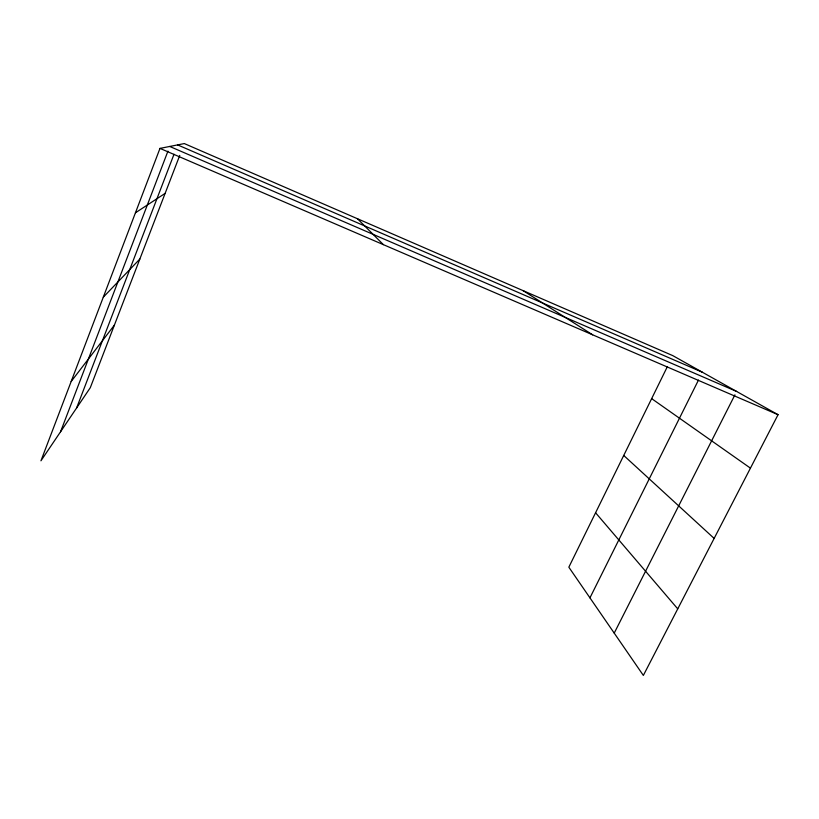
<?xml version="1.0" encoding="UTF-8"?>
<svg xmlns="http://www.w3.org/2000/svg" width="819" height="819" viewBox="0 0 819 819"><rect width="100%" height="100%" fill="white"/><g stroke="black" fill="none" stroke-linecap="round" stroke-linejoin="round"><path stroke-width="1.23" d="M667.219 366.943L568.836 567.188L643.355 675.429L778.05 414.701L672.778 355.62L184.306 143.571L159.981 148.393L40.95 460.8L90.295 387.694L179.74 155.426M60.565 431.746L167.936 151.146M76.597 408.005L174.017 154.259M589.946 597.85L698.474 380.088M614.219 633.107L734.93 394.83M71.181 381.47L114.404 325.102M103.296 297.184L139.834 259.05M135.442 212.797L165.121 193.376M159.981 148.393L778.05 414.701M177.61 144.891L702.385 372.236M169.728 146.458L736.639 391.462M523.126 290.653L592.639 334.817M651.648 398.628L750.439 468.14M623.73 455.456L714.137 538.411M357.473 218.745L383.394 244.656M595.577 512.755L677.743 608.865"/></g></svg>
